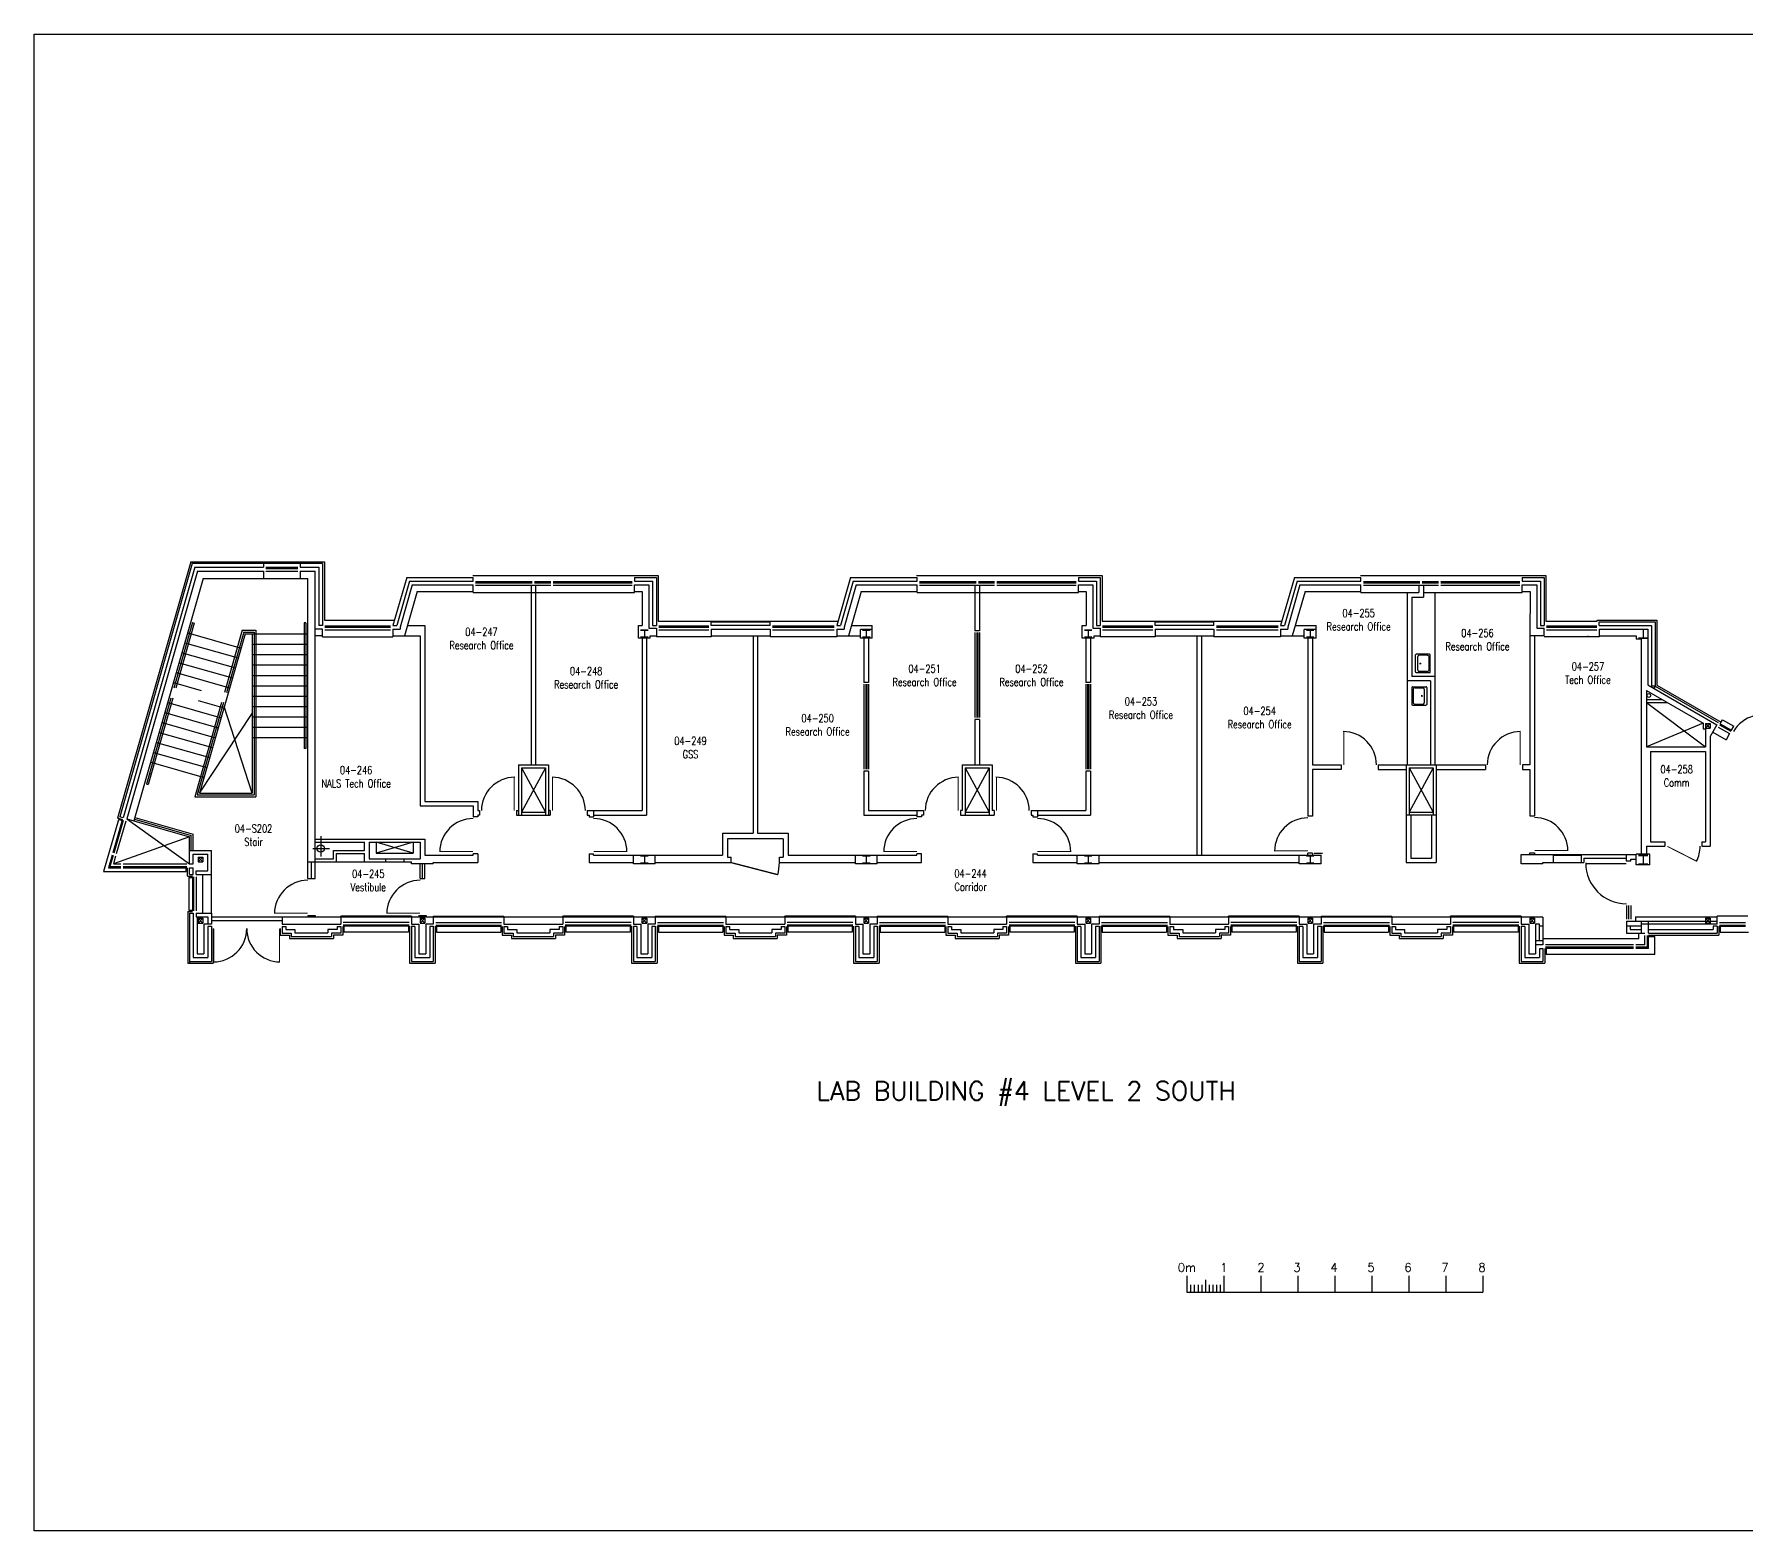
# Model space of a CAD drawing. Extents: x 11182 to 734459, y -1391328 to 152085.
# Drawn here: x 232683 to 278979, y -151485 to -111038 of the extents above; entities that cross this region are included whole.
import ezdxf
from ezdxf.enums import TextEntityAlignment as Align

# ---------------------------------------------------------------- set-up
doc = ezdxf.new("R2010")
doc.units = 0
doc.header["$LTSCALE"] = 500
doc.header["$MEASUREMENT"] = 0
doc.layers.get('0').update_dxf_attribs({"linetype": 'CONTINUOUS'})
doc.layers.add('0_Defpoints', color=106, linetype='CONTINUOUS', plot=False)
for name, color, linetype in [('0_room_data', 7, 'CONTINUOUS'), ('0_text', 7, 'CONTINUOUS'), ('1_Wall_Exist', 251, 'CONTINUOUS'), ('3_Text', 7, 'CONTINUOUS')]:
    doc.layers.add(name, color=color, linetype=linetype)
doc.styles.add('1_200', font='simplex.shx', dxfattribs={"width": 0.75, "height": 460})
doc.styles.get("Standard").update_dxf_attribs({"font": 'ROMANS', "height": 200})

# ---------------------------------------------------------------- blocks, each defined once
blk = doc.blocks.new('room_data')
at = {"layer": '3_Text', "style": '1_200', "width": 0.75}
for tag, p in [('ROOMNUM', (0, 0)), ('ROOMUSE', (0, -575))]:
    blk.add_attdef(tag, text='', height=345, dxfattribs=at).set_placement(p, align=Align.MIDDLE_CENTER)

msp = doc.modelspace()

# ---------------------------------------------------------------- linework, layer by layer
for p, q in [((263845, -144592), (263845, -145038)), ((263945, -144838), (263945, -145038)), ((264045, -144838), (264045, -145038)), ((264145, -144838), (264145, -145038)), ((264245, -144838), (264245, -145038)), ((264345, -144706), (264345, -145038)), ((264445, -144838), (264445, -145038)), ((264545, -144838), (264545, -145038)), ((264645, -144838), (264645, -145038)), ((264745, -144838), (264745, -145038)), ((264845, -144592), (264845, -145038)), ((265845, -144592), (265845, -145038)), ((266845, -144592), (266845, -145038)), ((267845, -144592), (267845, -145038)), ((268845, -144592), (268845, -145038)), ((269845, -144592), (269845, -145038)), ((270845, -144592), (270845, -145038)), ((271845, -144592), (271845, -145038)), ((263845, -145038), (271845, -145038))]:
    msp.add_line(p, q)
at = {"layer": '0_Defpoints'}
msp.add_line((232683, -111038), (349007, -111038), dxfattribs=at)
msp.add_lwpolyline([(349007, -151485), (232683, -151485), (232683, -111038)], dxfattribs=at)
at = {"layer": '1_Wall_Exist'}
for p, q in [((236912, -125295), (234931, -132225)), ((236949, -125345), (234992, -132191)), ((237025, -125445), (235089, -132218)), ((236912, -125295), (240526, -125295)), ((240476, -125345), (236941, -125345)), ((237025, -125445), (238876, -125445)), ((238876, -125345), (238876, -125445)), ((238940, -125445), (239812, -125445)), ((239876, -125345), (239876, -125445)), ((239876, -125445), (240376, -125445)), ((240376, -125445), (240376, -127021)), ((240476, -125345), (240476, -127021)), ((240526, -125295), (240526, -126870)), ((237100, -125545), (235185, -132246)), ((237251, -125745), (235377, -132301)), ((237100, -125545), (238876, -125545)), ((237251, -125745), (240076, -125745)), ((238876, -125545), (238876, -125745)), ((238940, -125475), (239812, -125475)), ((238940, -125545), (239812, -125545)), ((239876, -125545), (240276, -125545)), ((239876, -125545), (239876, -125745)), ((240076, -133855), (240076, -125745)), ((240276, -133855), (240276, -125545)), ((242751, -125720), (242379, -127021)), ((242826, -125820), (242483, -127021)), ((242901, -125920), (242576, -127059)), ((242751, -125720), (244550, -125720)), ((242826, -125820), (244550, -125820)), ((242901, -125920), (244550, -125920)), ((244536, -125670), (249551, -125670)), ((244550, -125820), (244550, -125720)), ((244550, -126125), (244550, -125920)), ((244614, -125831), (246144, -125831)), ((244614, -125861), (246144, -125861)), ((246208, -125831), (246644, -125831)), ((246208, -125861), (246644, -125861)), ((246708, -125831), (248847, -125831)), ((246708, -125861), (248847, -125861)), ((248911, -125720), (249501, -125720)), ((248911, -125720), (248911, -125820)), ((248911, -125820), (249401, -125820)), ((248911, -125920), (249301, -125920)), ((248911, -126125), (248911, -125920)), ((249301, -125920), (249301, -127091)), ((249401, -125820), (249401, -127021)), ((249501, -125720), (249501, -127021)), ((249551, -125670), (249551, -126901)), ((254751, -125720), (254379, -127021)), ((254826, -125820), (254483, -127021)), ((254901, -125920), (254576, -127059)), ((254751, -125720), (256550, -125720)), ((254826, -125820), (256550, -125820)), ((254901, -125920), (256550, -125920)), ((256536, -125670), (261551, -125670)), ((256550, -125820), (256550, -125720)), ((256550, -126125), (256550, -125920)), ((256614, -125831), (258144, -125831)), ((256614, -125861), (258144, -125861)), ((258208, -125831), (258644, -125831)), ((258208, -125861), (258644, -125861)), ((258708, -125831), (260847, -125831)), ((258708, -125861), (260847, -125861)), ((260911, -125720), (260911, -125820)), ((260911, -125720), (261501, -125720)), ((260911, -125820), (261401, -125820)), ((260911, -126125), (260911, -125920)), ((260911, -125920), (261301, -125920)), ((261301, -125920), (261301, -127091)), ((261401, -125820), (261401, -127021)), ((261501, -125720), (261501, -127021)), ((261551, -125670), (261551, -126901)), ((266751, -125720), (266379, -127021)), ((266826, -125820), (266483, -127021)), ((266901, -125920), (266576, -127059)), ((266751, -125720), (268550, -125720)), ((266826, -125820), (268550, -125820)), ((266901, -125920), (268550, -125920)), ((268536, -125670), (273551, -125670)), ((268550, -125820), (268550, -125720)), ((268550, -126125), (268550, -125920)), ((268614, -125831), (270144, -125831)), ((268614, -125861), (270144, -125861)), ((270208, -125831), (270644, -125831)), ((270208, -125861), (270644, -125861)), ((270708, -125831), (272847, -125831)), ((270708, -125861), (272847, -125861)), ((272911, -125720), (272911, -125820)), ((272911, -125720), (273501, -125720)), ((272911, -125820), (273401, -125820)), ((272911, -126125), (272911, -125920)), ((272911, -125920), (273301, -125920)), ((273301, -125920), (273301, -127091)), ((273401, -125820), (273401, -127021)), ((273501, -125720), (273501, -127021)), ((273551, -125670), (273551, -126901)), ((243037, -126100), (242694, -127300)), ((243037, -126100), (244550, -126100)), ((244550, -126125), (248911, -126125)), ((244614, -125931), (246644, -125931)), ((246114, -125931), (246114, -130785)), ((246238, -125931), (246238, -130785)), ((246708, -125931), (248847, -125931)), ((248911, -126100), (249121, -126100)), ((249121, -126100), (249121, -127022)), ((255037, -126100), (254694, -127300)), ((255037, -126100), (256550, -126100)), ((256550, -126125), (260911, -126125)), ((256614, -125931), (258644, -125931)), ((258114, -125931), (258114, -127158)), ((258238, -125931), (258238, -127158)), ((258708, -125931), (260847, -125931)), ((260911, -126100), (261121, -126100)), ((261121, -126100), (261121, -127022)), ((267037, -126100), (266694, -127300)), ((267037, -126100), (268550, -126100)), ((268550, -126125), (270114, -126125)), ((268614, -125931), (270644, -125931)), ((269801, -126125), (269801, -130785)), ((269925, -126249), (269925, -128393)), ((269925, -126249), (270238, -126249)), ((270114, -125931), (270114, -126125)), ((270238, -125931), (270238, -126249)), ((270238, -126125), (272911, -126125)), ((270551, -126125), (270551, -130785)), ((270708, -125931), (272847, -125931)), ((272911, -126100), (273121, -126100)), ((273121, -126100), (273119, -127300)), ((236961, -126940), (236456, -128709)), ((237010, -126954), (236506, -128714)), ((236831, -127215), (238273, -127627)), ((236961, -126940), (237010, -126954)), ((238382, -127245), (237153, -131545)), ((238307, -127145), (237825, -128830)), ((238345, -127195), (237876, -128834)), ((238307, -127145), (238676, -127145)), ((238345, -127195), (238626, -127195)), ((238382, -127245), (240076, -127245)), ((238576, -127245), (238576, -131545)), ((238626, -127195), (238626, -131595)), ((238676, -127145), (238676, -131645)), ((239976, -126945), (239976, -130345)), ((240026, -126945), (239976, -126945)), ((240026, -126945), (240026, -130345)), ((240476, -127120), (240276, -127120)), ((240476, -127300), (240276, -127300)), ((240476, -127021), (240376, -127021)), ((240476, -127325), (240476, -127120)), ((240526, -126870), (242422, -126870)), ((240540, -127031), (242312, -127031)), ((240540, -127061), (242312, -127061)), ((240540, -127131), (242312, -127131)), ((242376, -127120), (242576, -127120)), ((242376, -127120), (242376, -127325)), ((242376, -127300), (243114, -127300)), ((242379, -127021), (242483, -127021)), ((242576, -127059), (242576, -127120)), ((242774, -127022), (243238, -127022)), ((243114, -127300), (243114, -131895)), ((243238, -127022), (243238, -131771)), ((249017, -127363), (249017, -127022)), ((249017, -127022), (249121, -127022)), ((249278, -127143), (249074, -127143)), ((249278, -127153), (249074, -127153)), ((249176, -127143), (249176, -127347)), ((249301, -127091), (249501, -127091)), ((249335, -127300), (249501, -127300)), ((249335, -127363), (249335, -127300)), ((249401, -127021), (249501, -127021)), ((249501, -127091), (249501, -127325)), ((249551, -126901), (254413, -126901)), ((249565, -127031), (250922, -127031)), ((249565, -127061), (250922, -127061)), ((249565, -127131), (250922, -127131)), ((250986, -127021), (250986, -126920)), ((250986, -126920), (252576, -126920)), ((252576, -127021), (250986, -127021)), ((250986, -127120), (252576, -127120)), ((250986, -127120), (250986, -127325)), ((250986, -127300), (252576, -127300)), ((252114, -127300), (252114, -132631)), ((252238, -127300), (252238, -132631)), ((252576, -127021), (252576, -126920)), ((252576, -127120), (252576, -127325)), ((252640, -127031), (254312, -127031)), ((252640, -127061), (254312, -127061)), ((252640, -127131), (254312, -127131)), ((254376, -127120), (254576, -127120)), ((254376, -127120), (254376, -127325)), ((254376, -127300), (255017, -127300)), ((254379, -127021), (254483, -127021)), ((254576, -127059), (254576, -127120)), ((254774, -127022), (255335, -127022)), ((255335, -127127), (255017, -127127)), ((255017, -127363), (255017, -127127)), ((255278, -127143), (255074, -127143)), ((255278, -127153), (255074, -127153)), ((255176, -127143), (255176, -127347)), ((255335, -127363), (255335, -127022)), ((258238, -127158), (258114, -127158)), ((258114, -127208), (258114, -129508)), ((258161, -127208), (258161, -129508)), ((258191, -127208), (258191, -129508)), ((258238, -127208), (258238, -129508)), ((261017, -127022), (261121, -127022)), ((261017, -127363), (261017, -127022)), ((261278, -127143), (261074, -127143)), ((261278, -127153), (261074, -127153)), ((261176, -127143), (261176, -127347)), ((261301, -127091), (261501, -127091)), ((261335, -127363), (261335, -127300)), ((261335, -127300), (261501, -127300)), ((261401, -127021), (261501, -127021)), ((261501, -127091), (261501, -127325)), ((261551, -126901), (266413, -126901)), ((261565, -127031), (262922, -127031)), ((261565, -127061), (262922, -127061)), ((261565, -127131), (262922, -127131)), ((262986, -126920), (264576, -126920)), ((262986, -127021), (262986, -126920)), ((264576, -127021), (262986, -127021)), ((262986, -127120), (262986, -127325)), ((262986, -127120), (264576, -127120)), ((262986, -127300), (264576, -127300)), ((264114, -127300), (264114, -133227)), ((264238, -127300), (264238, -133227)), ((264576, -127021), (264576, -126920)), ((264576, -127120), (264576, -127325)), ((264640, -127031), (266312, -127031)), ((264640, -127061), (266312, -127061)), ((264640, -127131), (266312, -127131)), ((266376, -127120), (266576, -127120)), ((266376, -127120), (266376, -127325)), ((266376, -127300), (267017, -127300)), ((266379, -127021), (266483, -127021)), ((266576, -127059), (266576, -127120)), ((266774, -127022), (267335, -127022)), ((267017, -127363), (267017, -127127)), ((267335, -127127), (267017, -127127)), ((267278, -127143), (267074, -127143)), ((267278, -127153), (267074, -127153)), ((267176, -127143), (267176, -127347)), ((267335, -127363), (267335, -127022)), ((273119, -127300), (273119, -130785)), ((273501, -127300), (273119, -127300)), ((273243, -127300), (273243, -132161)), ((273301, -127091), (273501, -127091)), ((273401, -127021), (273501, -127021)), ((273501, -127300), (273501, -127091)), ((273551, -126901), (274936, -126901)), ((273565, -127031), (274922, -127031)), ((273565, -127061), (274922, -127061)), ((273565, -127131), (274922, -127131)), ((274686, -127300), (274686, -127325)), ((274936, -126870), (276551, -126870)), ((274936, -126901), (274936, -126870)), ((274986, -127020), (274986, -126920)), ((274986, -126920), (276501, -126920)), ((274986, -127020), (276401, -127020)), ((274986, -127120), (276303, -127120)), ((274986, -127120), (274986, -127325)), ((274986, -127300), (275992, -127300)), ((275992, -127300), (275992, -127386)), ((276303, -127130), (276049, -127130)), ((276176, -127120), (276176, -127370)), ((276301, -127120), (276301, -128617)), ((276401, -127020), (276401, -128659)), ((276501, -126920), (276501, -128659)), ((276551, -126870), (276551, -128630)), ((236677, -127753), (238119, -128166)), ((236754, -127484), (238196, -127896)), ((238576, -127525), (240076, -127525)), ((240476, -127325), (242376, -127325)), ((249335, -127363), (249017, -127363)), ((249278, -127337), (249074, -127337)), ((249278, -127347), (249074, -127347)), ((249114, -127363), (249114, -132021)), ((249238, -127363), (249238, -132145)), ((250986, -127325), (249501, -127325)), ((254376, -127325), (252576, -127325)), ((255335, -127363), (255017, -127363)), ((255278, -127337), (255074, -127337)), ((255278, -127347), (255074, -127347)), ((255114, -127363), (255114, -128554)), ((255238, -127363), (255238, -128554)), ((261335, -127363), (261017, -127363)), ((261278, -127337), (261074, -127337)), ((261278, -127347), (261074, -127347)), ((261114, -127363), (261114, -128554)), ((261238, -127363), (261238, -128554)), ((262986, -127325), (261501, -127325)), ((266376, -127325), (264576, -127325)), ((267335, -127363), (267017, -127363)), ((267278, -127337), (267074, -127337)), ((267278, -127347), (267074, -127347)), ((267114, -127363), (267114, -132169)), ((267238, -127363), (267238, -130785)), ((274986, -127325), (273501, -127325)), ((276121, -127386), (275992, -127386)), ((276303, -127360), (276049, -127360)), ((276303, -127370), (276049, -127370)), ((276121, -127386), (276121, -133202)), ((236600, -128023), (238042, -128435)), ((238576, -127805), (240076, -127805)), ((238576, -128085), (240076, -128085)), ((270025, -128273), (270025, -127813)), ((270405, -127793), (270045, -127793)), ((270090, -128228), (270090, -127858)), ((270340, -127823), (270125, -127823)), ((270135, -128043), (270175, -128043)), ((270155, -128063), (270155, -128023)), ((270395, -128208), (270395, -127878)), ((270425, -128273), (270425, -127813)), ((236446, -128561), (237191, -128774)), ((236523, -128292), (237965, -128704)), ((238576, -128365), (240076, -128365)), ((238576, -128645), (240076, -128645)), ((255238, -128554), (255114, -128554)), ((255114, -128604), (255114, -130904)), ((255161, -128604), (255161, -130904)), ((255191, -128604), (255191, -130904)), ((255238, -128604), (255238, -130904)), ((261238, -128554), (261114, -128554)), ((261114, -128604), (261114, -130904)), ((261161, -128604), (261161, -130904)), ((261191, -128604), (261191, -130904)), ((261238, -128604), (261238, -130904)), ((270427, -128517), (269801, -128517)), ((270551, -128393), (269925, -128393)), ((269927, -128692), (269927, -129152)), ((269947, -128672), (270307, -128672)), ((270012, -128702), (270227, -128702)), ((270405, -128293), (270045, -128293)), ((270340, -128263), (270125, -128263)), ((270327, -128692), (270327, -129152)), ((270427, -128517), (270427, -130785)), ((276301, -128617), (278174, -129699)), ((276501, -128659), (276401, -128659)), ((276501, -128659), (276469, -128714)), ((276501, -128659), (278206, -129643)), ((276551, -128630), (278286, -129632)), ((236379, -128979), (235714, -131305)), ((236429, -128983), (235762, -131319)), ((236292, -129099), (237734, -129512)), ((237748, -129099), (237021, -131645)), ((237799, -129103), (237087, -131595)), ((237114, -129043), (237811, -129243)), ((238576, -128925), (240076, -128925)), ((269957, -128757), (269957, -129087)), ((270012, -129142), (270227, -129142)), ((270217, -128922), (270177, -128922)), ((270197, -128902), (270197, -128942)), ((270262, -128737), (270262, -129107)), ((276268, -128771), (276268, -130297)), ((276268, -128771), (277804, -129658)), ((276268, -129021), (276701, -129021)), ((276268, -129101), (276839, -129101)), ((276268, -129101), (277868, -130297)), ((236215, -129369), (237657, -129781)), ((237153, -131545), (238576, -129395)), ((238576, -131545), (237821, -129207)), ((238576, -129205), (240076, -129205)), ((238576, -129485), (240076, -129485)), ((258238, -129558), (258114, -129558)), ((258114, -129558), (258114, -130785)), ((258238, -129558), (258238, -130785)), ((269947, -129172), (270307, -129172)), ((278261, -129675), (278326, -129563)), ((278326, -129563), (278631, -129738)), ((236061, -129907), (237504, -130319)), ((236138, -129638), (237580, -130050)), ((238576, -129765), (240076, -129765)), ((238576, -130045), (240076, -130045)), ((277804, -129658), (276268, -130297)), ((277804, -129658), (277804, -129808)), ((277804, -129808), (277868, -129808)), ((277862, -129664), (277990, -129792)), ((277990, -129664), (277862, -129792)), ((277862, -129664), (277990, -129664)), ((277862, -129664), (277862, -129792)), ((277862, -129792), (277990, -129792)), ((277868, -129808), (277868, -130297)), ((277990, -129664), (277990, -129792)), ((278174, -129699), (277992, -130014)), ((277992, -130014), (277992, -132985)), ((278059, -129898), (278419, -130105)), ((278211, -129762), (278516, -129937)), ((278246, -129701), (278551, -129877)), ((278261, -129675), (278566, -129851)), ((278516, -129937), (278419, -130105)), ((278566, -129851), (278631, -129738)), ((235907, -130446), (237350, -130858)), ((235984, -130176), (237427, -130589)), ((240026, -130345), (239976, -130345)), ((276268, -130297), (277868, -130297)), ((276376, -130421), (277868, -130421)), ((276376, -130421), (276376, -132861)), ((277868, -130421), (277868, -132861)), ((235796, -131017), (235844, -131031)), ((235830, -130715), (237273, -131127)), ((245771, -130785), (245771, -132145)), ((245771, -130785), (246581, -130785)), ((245851, -130865), (246501, -130865)), ((246501, -130865), (245851, -132065)), ((245851, -130865), (246501, -132065)), ((245851, -130865), (245851, -132145)), ((246501, -130865), (246501, -132145)), ((246581, -130785), (246581, -132145)), ((255238, -130954), (255114, -130954)), ((255114, -130954), (255114, -132145)), ((255238, -130954), (255238, -132021)), ((257771, -130785), (258581, -130785)), ((257771, -130785), (257771, -132021)), ((257851, -130865), (257851, -132145)), ((257851, -130865), (258501, -132065)), ((258501, -130865), (257851, -132065)), ((257851, -130865), (258501, -130865)), ((258501, -130865), (258501, -132145)), ((258581, -130785), (258581, -132021)), ((261114, -130954), (261114, -132021)), ((261238, -130954), (261114, -130954)), ((261238, -130954), (261238, -132145)), ((267238, -130785), (268019, -130785)), ((267238, -130909), (267238, -132169)), ((268019, -130909), (267238, -130909)), ((268019, -130785), (268019, -130909)), ((269019, -130785), (269019, -130909)), ((269019, -130785), (271914, -130785)), ((269019, -130909), (269771, -130909)), ((269771, -130785), (269771, -133427)), ((269851, -130865), (270501, -130865)), ((270501, -130865), (269851, -132065)), ((269851, -130865), (270501, -132065)), ((269851, -130865), (269851, -132145)), ((270501, -130865), (270501, -132145)), ((270581, -130785), (270581, -133427)), ((270581, -130909), (271914, -130909)), ((271914, -130785), (271914, -130909)), ((272914, -130785), (272914, -130909)), ((273119, -130785), (272914, -130785)), ((272914, -130909), (273119, -130909)), ((273119, -130909), (273119, -132161)), ((235714, -131305), (235762, -131319)), ((237021, -131645), (238676, -131645)), ((237087, -131595), (238626, -131595)), ((237153, -131545), (238576, -131545)), ((243114, -131895), (244547, -131895)), ((243238, -131771), (244671, -131771)), ((244547, -131895), (244547, -132186)), ((244671, -131771), (244671, -132021)), ((234956, -132269), (234557, -133663)), ((235057, -132276), (234804, -133163)), ((235086, -132284), (234833, -133171)), ((235154, -132304), (234900, -133191)), ((235075, -132267), (234931, -132225)), ((235065, -132300), (234956, -132269)), ((235089, -132218), (234992, -132191)), ((235185, -132246), (235377, -132301)), ((235185, -132246), (236876, -133463)), ((235377, -132301), (236876, -132730)), ((235391, -132253), (236926, -132692)), ((235404, -132205), (236976, -132654)), ((244671, -132186), (244547, -132186)), ((244671, -132021), (244721, -132021)), ((244721, -132145), (244671, -132145)), ((244671, -132145), (244671, -132186)), ((244721, -132021), (244721, -132145)), ((245721, -132021), (245721, -132145)), ((245721, -132021), (245771, -132021)), ((245721, -132145), (246631, -132145)), ((245851, -132065), (246501, -132065)), ((246631, -132021), (246581, -132021)), ((246631, -132021), (246631, -132145)), ((247631, -132021), (249114, -132021)), ((247631, -132021), (247631, -132145)), ((247631, -132145), (247681, -132145)), ((247681, -132145), (247681, -132186)), ((247681, -132186), (247805, -132186)), ((247805, -132021), (247805, -132186)), ((247805, -132145), (249238, -132145)), ((255114, -132145), (256547, -132145)), ((255238, -132021), (256721, -132021)), ((256547, -132021), (256547, -132186)), ((256671, -132186), (256547, -132186)), ((256671, -132145), (256671, -132186)), ((256721, -132145), (256671, -132145)), ((256721, -132021), (256721, -132145)), ((257721, -132021), (257721, -132145)), ((257771, -132021), (257721, -132021)), ((257721, -132145), (258631, -132145)), ((257851, -132065), (258501, -132065)), ((258631, -132021), (258581, -132021)), ((258631, -132021), (258631, -132145)), ((259631, -132021), (259631, -132145)), ((259631, -132021), (261114, -132021)), ((259631, -132145), (259681, -132145)), ((259681, -132145), (259681, -132186)), ((259681, -132186), (259805, -132186)), ((259805, -132021), (259805, -132186)), ((259805, -132145), (261238, -132145)), ((267238, -132169), (267114, -132169)), ((270581, -132145), (269771, -132145)), ((269851, -132065), (270501, -132065)), ((269895, -132145), (269895, -133303)), ((270457, -132145), (270457, -133303)), ((273119, -132161), (273243, -132161)), ((236876, -132730), (234822, -133463)), ((236876, -133463), (236876, -132730)), ((236926, -133095), (236926, -132692)), ((236976, -133095), (236976, -132654)), ((240276, -132795), (243238, -132795)), ((240426, -132711), (240426, -133260)), ((243238, -132795), (243238, -133227)), ((251286, -132631), (252114, -132631)), ((251286, -132631), (251286, -133227)), ((252926, -132783), (251426, -132783)), ((251426, -132783), (251426, -133283)), ((252238, -132631), (253066, -132631)), ((252926, -132783), (252926, -133283)), ((253066, -132631), (253066, -133227)), ((276376, -132861), (276768, -132861)), ((276768, -132861), (276768, -132985)), ((277768, -132861), (277868, -132861)), ((277768, -132861), (277768, -132985)), ((234786, -133225), (234690, -133563)), ((234815, -133233), (234729, -133533)), ((234882, -133252), (234822, -133463)), ((236876, -133095), (237476, -133095)), ((236976, -133463), (236976, -133195)), ((236976, -133195), (237376, -133195)), ((237112, -133281), (237112, -133409)), ((237112, -133281), (237240, -133281)), ((237240, -133281), (237112, -133409)), ((237112, -133281), (237240, -133409)), ((237240, -133281), (237240, -133409)), ((237376, -133645), (237376, -133195)), ((237476, -133745), (237476, -133095)), ((240213, -133045), (240666, -133045)), ((240276, -132875), (241614, -132875)), ((240276, -133327), (240776, -133327)), ((240776, -133102), (241614, -133102)), ((240776, -133327), (240776, -133102)), ((240856, -133182), (241614, -133182)), ((240856, -133407), (240856, -133182)), ((241614, -133102), (241614, -132875)), ((241614, -133407), (241614, -133182)), ((241738, -132875), (241738, -133327)), ((241738, -132875), (243114, -132875)), ((241738, -133327), (243114, -133327)), ((241926, -132875), (241926, -133175)), ((242926, -133175), (241926, -132875)), ((242926, -132875), (241926, -133175)), ((241926, -133175), (242926, -133175)), ((242176, -133327), (242176, -133407)), ((242676, -133327), (242676, -133407)), ((242926, -132875), (242926, -133175)), ((243114, -132875), (243114, -133327)), ((243238, -133227), (244547, -133227)), ((244671, -133186), (244547, -133186)), ((244547, -133227), (244547, -133186)), ((244671, -133186), (244671, -133427)), ((247681, -133186), (247681, -133427)), ((247681, -133186), (247805, -133186)), ((247805, -133227), (247805, -133186)), ((247805, -133227), (251286, -133227)), ((248881, -133463), (248881, -133227)), ((249278, -133243), (249074, -133243)), ((249278, -133253), (249074, -133253)), ((249176, -133243), (249176, -133447)), ((249471, -133463), (249471, -133227)), ((251426, -133283), (251526, -133283)), ((251526, -133427), (251526, -133283)), ((252826, -133427), (252826, -133283)), ((252826, -133283), (252926, -133283)), ((253066, -133227), (256547, -133227)), ((254881, -133463), (254881, -133227)), ((255278, -133243), (255074, -133243)), ((255278, -133253), (255074, -133253)), ((255176, -133243), (255176, -133447)), ((255471, -133463), (255471, -133227)), ((256547, -133227), (256547, -133186)), ((256671, -133186), (256547, -133186)), ((256671, -133427), (256671, -133186)), ((259681, -133186), (259681, -133427)), ((259681, -133186), (259805, -133186)), ((259805, -133227), (259805, -133186)), ((259805, -133227), (267471, -133227)), ((260881, -133463), (260881, -133227)), ((261278, -133243), (261074, -133243)), ((261278, -133253), (261074, -133253)), ((261176, -133243), (261176, -133447)), ((261471, -133463), (261471, -133227)), ((266881, -133463), (266881, -133227)), ((267278, -133243), (267074, -133243)), ((267278, -133253), (267074, -133253)), ((267238, -133169), (267114, -133169)), ((267114, -133227), (267114, -133169)), ((267176, -133243), (267176, -133447)), ((267238, -133169), (267238, -133227)), ((267509, -133177), (267288, -133177)), ((267471, -133463), (267471, -133227)), ((269895, -133303), (270457, -133303)), ((272881, -133211), (275992, -133211)), ((272881, -133463), (272881, -133211)), ((273119, -133161), (273243, -133161)), ((273119, -133211), (273119, -133161)), ((273243, -133161), (273243, -133211)), ((273745, -133227), (273745, -133427)), ((273745, -133227), (274503, -133227)), ((274503, -133227), (274503, -133427)), ((274577, -133307), (275725, -133307)), ((274577, -133307), (274577, -133427)), ((275725, -133386), (275725, -133211)), ((275992, -133488), (275992, -133202)), ((276360, -133202), (275992, -133202)), ((276051, -133220), (276301, -133220)), ((276051, -133230), (276301, -133230)), ((276176, -133220), (276176, -133470)), ((276268, -132985), (276268, -133204)), ((276268, -132985), (276768, -132985)), ((276360, -133488), (276360, -133202)), ((277768, -132985), (277992, -132985)), ((234557, -133663), (236791, -133663)), ((234690, -133563), (235026, -133563)), ((234729, -133533), (235026, -133533)), ((234822, -133463), (235026, -133463)), ((235090, -133463), (236812, -133463)), ((235090, -133533), (236812, -133533)), ((235090, -133563), (236812, -133563)), ((236791, -133663), (236791, -133563)), ((236826, -133795), (236826, -133563)), ((236826, -133795), (236962, -133795)), ((236876, -133463), (236976, -133463)), ((236876, -133563), (236976, -133563)), ((236876, -133745), (236876, -133563)), ((236876, -133745), (236976, -133745)), ((236976, -133745), (236976, -133563)), ((237062, -133745), (237062, -133645)), ((237062, -133645), (237376, -133645)), ((237062, -133745), (237476, -133745)), ((237112, -133409), (237240, -133409)), ((237229, -133745), (237229, -134795)), ((237471, -134795), (237476, -133745)), ((240076, -133407), (242881, -133407)), ((240176, -133855), (240176, -133407)), ((242881, -133463), (242881, -133407)), ((243471, -133463), (242881, -133463)), ((243114, -133855), (243114, -133463)), ((243176, -133855), (243176, -133463)), ((243238, -133855), (243238, -133463)), ((243471, -133463), (243471, -133427)), ((243471, -133427), (244671, -133427)), ((247681, -133427), (248881, -133427)), ((249471, -133463), (248881, -133463)), ((249278, -133437), (249074, -133437)), ((249278, -133447), (249074, -133447)), ((249471, -133427), (251526, -133427)), ((252826, -133427), (254881, -133427)), ((255471, -133463), (254881, -133463)), ((255278, -133437), (255074, -133437)), ((255278, -133447), (255074, -133447)), ((255471, -133427), (256671, -133427)), ((259681, -133427), (260881, -133427)), ((261471, -133463), (260881, -133463)), ((261278, -133437), (261074, -133437)), ((261278, -133447), (261074, -133447)), ((261471, -133427), (266881, -133427)), ((267471, -133463), (266881, -133463)), ((267278, -133437), (267074, -133437)), ((267278, -133447), (267074, -133447)), ((269771, -133427), (270581, -133427)), ((273471, -133463), (272881, -133463)), ((273471, -133463), (273471, -133427)), ((273471, -133427), (274577, -133427)), ((275849, -133386), (275726, -133386)), ((275849, -133386), (275849, -133335)), ((275849, -133335), (275992, -133335)), ((276360, -133488), (275992, -133488)), ((276051, -133460), (276301, -133460)), ((276051, -133470), (276301, -133470)), ((236862, -133830), (236862, -134710)), ((236862, -133830), (236962, -133830)), ((236962, -133809), (236962, -134731)), ((236992, -133809), (236992, -134731)), ((237062, -133809), (237062, -134731)), ((240076, -133855), (240276, -133855)), ((243114, -133855), (243238, -133855)), ((236862, -134710), (236962, -134710)), ((275726, -134586), (275726, -134957)), ((275787, -134586), (275787, -134957)), ((275849, -134586), (275849, -134957)), ((236831, -134745), (236831, -136145)), ((236831, -134745), (236962, -134745)), ((236881, -134795), (236976, -134795)), ((236881, -134795), (236881, -136125)), ((236976, -134795), (236976, -135995)), ((237062, -134795), (237062, -134895)), ((237062, -134795), (237471, -134795)), ((237062, -134895), (237371, -134895)), ((237084, -134903), (237084, -135895)), ((237112, -134931), (237240, -135059)), ((237240, -134931), (237112, -135059)), ((237112, -134931), (237240, -134931)), ((237112, -134931), (237112, -135059)), ((237112, -135059), (237240, -135059)), ((237240, -134931), (237240, -135059)), ((237471, -135087), (237268, -135087)), ((237268, -135087), (237268, -135895)), ((237371, -134895), (237371, -135087)), ((237376, -135147), (237471, -135147)), ((237376, -135155), (237376, -135995)), ((237471, -134795), (237471, -135087)), ((273471, -134903), (237471, -134903)), ((237471, -134995), (239381, -134995)), ((237471, -135147), (237471, -136095)), ((239381, -134903), (239381, -135087)), ((239381, -135087), (240971, -135087)), ((239381, -135155), (239381, -135335)), ((239381, -135155), (239481, -135155)), ((239481, -135155), (239481, -135235)), ((240076, -134855), (240276, -134855)), ((240076, -134855), (240076, -134903)), ((240276, -134855), (240276, -134903)), ((240871, -135155), (240971, -135155)), ((240871, -135155), (240871, -135235)), ((242881, -134878), (240971, -134878)), ((240971, -134895), (240971, -134878)), ((240971, -134903), (240971, -135087)), ((240971, -135155), (240971, -135335)), ((241021, -135155), (241021, -135385)), ((242817, -135045), (241035, -135045)), ((242817, -135115), (241035, -135115)), ((242817, -135145), (241035, -135145)), ((241056, -135145), (241056, -135310)), ((242796, -135145), (242796, -135310)), ((242831, -135147), (242831, -136145)), ((242881, -134878), (242881, -135087)), ((242881, -135087), (243084, -135087)), ((242881, -135147), (242976, -135147)), ((242881, -135147), (242881, -136095)), ((242976, -135155), (242976, -135995)), ((243076, -134855), (243276, -134855)), ((243076, -134855), (243076, -134903)), ((243084, -135087), (243084, -135895)), ((243112, -134931), (243112, -135059)), ((243112, -134931), (243240, -134931)), ((243240, -134931), (243112, -135059)), ((243112, -134931), (243240, -135059)), ((243112, -135059), (243240, -135059)), ((243240, -134931), (243240, -135059)), ((243268, -135087), (243268, -135895)), ((243471, -135087), (243268, -135087)), ((243276, -134855), (243276, -134903)), ((243376, -135147), (243471, -135147)), ((243376, -135155), (243376, -135995)), ((243471, -134878), (243471, -135087)), ((243471, -134878), (245381, -134878)), ((243471, -135147), (243471, -136095)), ((243521, -135147), (243521, -136145)), ((243535, -135045), (245317, -135045)), ((243535, -135115), (245317, -135115)), ((243535, -135145), (245317, -135145)), ((243556, -135145), (243556, -135310)), ((245296, -135145), (245296, -135310)), ((245331, -135155), (245331, -135385)), ((245381, -134895), (245381, -134878)), ((245381, -134903), (245381, -135087)), ((245381, -135087), (246971, -135087)), ((245381, -135155), (245481, -135155)), ((245381, -135155), (245381, -135335)), ((245481, -135155), (245481, -135235)), ((246871, -135155), (246871, -135235)), ((246871, -135155), (246971, -135155)), ((246971, -134895), (246971, -134878)), ((248881, -134878), (246971, -134878)), ((246971, -134903), (246971, -135087)), ((246971, -135155), (246971, -135335)), ((247021, -135155), (247021, -135385)), ((248817, -135045), (247035, -135045)), ((248817, -135115), (247035, -135115)), ((248817, -135145), (247035, -135145)), ((247056, -135145), (247056, -135310)), ((248796, -135145), (248796, -135310)), ((248831, -135147), (248831, -136145)), ((248881, -134878), (248881, -135087)), ((248881, -135087), (249084, -135087)), ((248881, -135147), (248881, -136095)), ((248881, -135147), (248976, -135147)), ((248976, -135155), (248976, -135995)), ((249084, -135087), (249084, -135895)), ((249112, -134931), (249240, -135059)), ((249240, -134931), (249112, -135059)), ((249112, -134931), (249240, -134931)), ((249112, -134931), (249112, -135059)), ((249112, -135059), (249240, -135059)), ((249240, -134931), (249240, -135059)), ((249471, -135087), (249268, -135087)), ((249268, -135087), (249268, -135895)), ((249376, -135147), (249471, -135147)), ((249376, -135155), (249376, -135995)), ((249471, -134878), (251381, -134878)), ((249471, -134878), (249471, -135087)), ((249471, -135147), (249471, -136095)), ((249521, -135147), (249521, -136145)), ((249535, -135045), (251317, -135045)), ((249535, -135115), (251317, -135115)), ((249535, -135145), (251317, -135145)), ((249556, -135145), (249556, -135310)), ((251296, -135145), (251296, -135310)), ((251331, -135155), (251331, -135385)), ((251381, -134895), (251381, -134878)), ((251381, -134903), (251381, -135087)), ((251381, -135087), (252971, -135087)), ((251381, -135155), (251481, -135155)), ((251381, -135155), (251381, -135335)), ((251481, -135155), (251481, -135235)), ((252871, -135155), (252871, -135235)), ((252871, -135155), (252971, -135155)), ((254881, -134878), (252971, -134878)), ((252971, -134895), (252971, -134878)), ((252971, -134903), (252971, -135087)), ((252971, -135155), (252971, -135335)), ((253021, -135155), (253021, -135385)), ((254817, -135045), (253035, -135045)), ((254817, -135115), (253035, -135115)), ((254817, -135145), (253035, -135145)), ((253056, -135145), (253056, -135310)), ((254796, -135145), (254796, -135310)), ((254831, -135147), (254831, -136145)), ((254881, -134878), (254881, -135087)), ((254881, -135087), (255084, -135087)), ((254881, -135147), (254881, -136095)), ((254881, -135147), (254976, -135147)), ((254976, -135155), (254976, -135995)), ((255084, -135087), (255084, -135895)), ((255112, -134931), (255240, -135059)), ((255240, -134931), (255112, -135059)), ((255112, -134931), (255240, -134931)), ((255112, -134931), (255112, -135059)), ((255112, -135059), (255240, -135059)), ((255240, -134931), (255240, -135059)), ((255471, -135087), (255268, -135087)), ((255268, -135087), (255268, -135895)), ((255376, -135147), (255471, -135147)), ((255376, -135155), (255376, -135995)), ((255471, -134878), (257381, -134878)), ((255471, -134878), (255471, -135087)), ((255471, -135147), (255471, -136095)), ((255521, -135147), (255521, -136145)), ((255535, -135045), (257317, -135045)), ((255535, -135115), (257317, -135115)), ((255535, -135145), (257317, -135145)), ((255556, -135145), (255556, -135310)), ((257296, -135145), (257296, -135310)), ((257331, -135155), (257331, -135385)), ((257381, -134895), (257381, -134878)), ((257381, -134903), (257381, -135087)), ((257381, -135087), (258971, -135087)), ((257381, -135155), (257481, -135155)), ((257381, -135155), (257381, -135335)), ((257481, -135155), (257481, -135235)), ((258871, -135155), (258871, -135235)), ((258871, -135155), (258971, -135155)), ((260881, -134878), (258971, -134878)), ((258971, -134895), (258971, -134878)), ((258971, -134903), (258971, -135087)), ((258971, -135155), (258971, -135335)), ((259021, -135155), (259021, -135385)), ((260817, -135045), (259035, -135045)), ((260817, -135115), (259035, -135115)), ((260817, -135145), (259035, -135145)), ((259056, -135145), (259056, -135310)), ((260796, -135145), (260796, -135310)), ((260831, -135147), (260831, -136145)), ((260881, -134878), (260881, -135087)), ((260881, -135087), (261084, -135087)), ((260881, -135147), (260881, -136095)), ((260881, -135147), (260976, -135147)), ((260976, -135155), (260976, -135995)), ((261084, -135087), (261084, -135895)), ((261112, -134931), (261240, -135059)), ((261240, -134931), (261112, -135059)), ((261112, -134931), (261240, -134931)), ((261112, -134931), (261112, -135059)), ((261112, -135059), (261240, -135059)), ((261240, -134931), (261240, -135059)), ((261471, -135087), (261268, -135087)), ((261268, -135087), (261268, -135895)), ((261376, -135147), (261471, -135147)), ((261376, -135155), (261376, -135995)), ((261471, -134878), (263381, -134878)), ((261471, -134878), (261471, -135087)), ((261471, -135147), (261471, -136095)), ((261521, -135147), (261521, -136145)), ((261535, -135045), (263317, -135045)), ((261535, -135115), (263317, -135115)), ((261535, -135145), (263317, -135145)), ((261556, -135145), (261556, -135310)), ((263296, -135145), (263296, -135310)), ((263331, -135155), (263331, -135385)), ((263381, -134895), (263381, -134878)), ((263381, -134903), (263381, -135087)), ((263381, -135087), (264971, -135087)), ((263381, -135155), (263481, -135155)), ((263381, -135155), (263381, -135335)), ((263481, -135155), (263481, -135235)), ((264871, -135155), (264871, -135235)), ((264871, -135155), (264971, -135155)), ((266881, -134878), (264971, -134878)), ((264971, -134895), (264971, -134878)), ((264971, -134903), (264971, -135087)), ((264971, -135155), (264971, -135335)), ((265021, -135155), (265021, -135385)), ((266817, -135045), (265035, -135045)), ((266817, -135115), (265035, -135115)), ((266817, -135145), (265035, -135145)), ((265056, -135145), (265056, -135310)), ((266796, -135145), (266796, -135310)), ((266831, -135147), (266831, -136145)), ((266881, -134878), (266881, -135087)), ((266881, -135087), (267084, -135087)), ((266881, -135147), (266881, -136095)), ((266881, -135147), (266976, -135147)), ((266976, -135155), (266976, -135995)), ((267084, -135087), (267084, -135895)), ((267112, -134931), (267240, -135059)), ((267240, -134931), (267112, -135059)), ((267112, -134931), (267240, -134931)), ((267112, -134931), (267112, -135059)), ((267112, -135059), (267240, -135059)), ((267240, -134931), (267240, -135059)), ((267471, -135087), (267268, -135087)), ((267268, -135087), (267268, -135895)), ((267376, -135147), (267471, -135147)), ((267376, -135155), (267376, -135995)), ((267471, -134878), (269381, -134878)), ((267471, -134878), (267471, -135087)), ((267471, -135147), (267471, -136095)), ((267521, -135147), (267521, -136145)), ((267535, -135045), (269317, -135045)), ((267535, -135115), (269317, -135115)), ((267535, -135145), (269317, -135145)), ((267556, -135145), (267556, -135310)), ((269296, -135145), (269296, -135310)), ((269331, -135155), (269331, -135385)), ((269381, -134895), (269381, -134878)), ((269381, -134903), (269381, -135087)), ((269381, -135087), (270971, -135087)), ((269381, -135155), (269481, -135155)), ((269381, -135155), (269381, -135335)), ((269481, -135155), (269481, -135235)), ((270871, -135155), (270871, -135235)), ((270871, -135155), (270971, -135155)), ((272881, -134878), (270971, -134878)), ((270971, -134895), (270971, -134878)), ((270971, -134903), (270971, -135087)), ((270971, -135155), (270971, -135335)), ((271021, -135155), (271021, -135385)), ((272817, -135045), (271035, -135045)), ((272817, -135115), (271035, -135115)), ((272817, -135145), (271035, -135145)), ((271056, -135145), (271056, -135310)), ((272796, -135145), (272796, -135310)), ((272831, -135147), (272831, -136145)), ((272881, -134878), (272881, -135087)), ((272881, -135087), (273084, -135087)), ((272881, -135147), (272976, -135147)), ((272881, -135147), (272881, -136095)), ((272976, -135155), (272976, -135995)), ((273084, -135087), (273084, -135895)), ((273112, -134931), (273112, -135059)), ((273112, -134931), (273240, -134931)), ((273240, -134931), (273112, -135059)), ((273112, -134931), (273240, -135059)), ((273112, -135059), (273240, -135059)), ((273240, -134931), (273240, -135059)), ((273268, -135087), (273268, -135895)), ((273376, -135087), (273268, -135087)), ((273376, -135537), (273376, -135087)), ((273471, -135147), (273376, -135147)), ((273471, -134903), (273471, -135645)), ((275726, -135007), (275726, -135335)), ((275726, -135007), (275849, -135007)), ((276126, -135145), (275726, -135145)), ((275826, -135145), (275826, -135235)), ((275849, -135007), (275849, -135021)), ((276126, -135021), (275849, -135021)), ((275976, -134895), (278176, -134895)), ((275976, -134895), (275976, -135021)), ((276126, -135007), (276126, -135335)), ((276126, -135007), (278176, -135007)), ((276126, -135085), (278176, -135085)), ((276326, -135335), (276326, -135007)), ((277862, -134931), (277862, -135059)), ((277862, -134931), (277990, -134931)), ((277990, -134931), (277862, -135059)), ((277862, -134931), (277990, -135059)), ((277862, -135059), (277990, -135059)), ((277990, -134931), (277990, -135059)), ((278076, -135145), (278076, -135235)), ((278176, -135145), (278076, -135145)), ((278176, -135087), (278176, -134878)), ((279011, -134878), (278176, -134878)), ((278176, -135145), (278176, -135335)), ((278226, -135145), (278226, -135385)), ((278240, -135045), (278947, -135045)), ((278240, -135115), (278947, -135115)), ((278240, -135145), (278947, -135145)), ((278261, -135145), (278261, -135310)), ((237521, -135209), (237521, -136145)), ((239331, -135209), (239331, -135385)), ((239331, -135385), (239581, -135385)), ((239381, -135335), (239631, -135335)), ((239481, -135235), (239731, -135235)), ((239581, -135385), (239581, -135475)), ((239581, -135475), (240771, -135475)), ((239631, -135335), (239631, -135425)), ((239631, -135425), (240721, -135425)), ((239731, -135235), (239731, -135325)), ((239731, -135325), (240621, -135325)), ((240621, -135235), (240621, -135325)), ((240871, -135235), (240621, -135235)), ((240971, -135335), (240721, -135335)), ((240721, -135335), (240721, -135425)), ((240771, -135385), (240771, -135475)), ((241021, -135385), (240771, -135385)), ((242796, -135310), (241056, -135310)), ((243556, -135310), (245296, -135310)), ((245331, -135385), (245581, -135385)), ((245381, -135335), (245631, -135335)), ((245481, -135235), (245731, -135235)), ((245581, -135385), (245581, -135475)), ((245581, -135475), (246771, -135475)), ((245631, -135335), (245631, -135425)), ((245631, -135425), (246721, -135425)), ((245731, -135235), (245731, -135325)), ((245731, -135325), (246621, -135325)), ((246871, -135235), (246621, -135235)), ((246621, -135235), (246621, -135325)), ((246721, -135335), (246721, -135425)), ((246971, -135335), (246721, -135335)), ((247021, -135385), (246771, -135385)), ((246771, -135385), (246771, -135475)), ((248796, -135310), (247056, -135310)), ((249556, -135310), (251296, -135310)), ((251331, -135385), (251581, -135385)), ((251381, -135335), (251631, -135335)), ((251481, -135235), (251731, -135235)), ((251581, -135385), (251581, -135475)), ((251581, -135475), (252771, -135475)), ((251631, -135335), (251631, -135425)), ((251631, -135425), (252721, -135425)), ((251731, -135235), (251731, -135325)), ((251731, -135325), (252621, -135325)), ((252871, -135235), (252621, -135235)), ((252621, -135235), (252621, -135325)), ((252721, -135335), (252721, -135425)), ((252971, -135335), (252721, -135335)), ((252771, -135385), (252771, -135475)), ((253021, -135385), (252771, -135385)), ((254796, -135310), (253056, -135310)), ((255556, -135310), (257296, -135310)), ((257331, -135385), (257581, -135385)), ((257381, -135335), (257631, -135335)), ((257481, -135235), (257731, -135235)), ((257581, -135385), (257581, -135475)), ((257581, -135475), (258771, -135475)), ((257631, -135335), (257631, -135425)), ((257631, -135425), (258721, -135425)), ((257731, -135235), (257731, -135325)), ((257731, -135325), (258621, -135325)), ((258871, -135235), (258621, -135235)), ((258621, -135235), (258621, -135325)), ((258721, -135335), (258721, -135425)), ((258971, -135335), (258721, -135335)), ((258771, -135385), (258771, -135475)), ((259021, -135385), (258771, -135385)), ((260796, -135310), (259056, -135310)), ((261556, -135310), (263296, -135310)), ((263331, -135385), (263581, -135385)), ((263381, -135335), (263631, -135335)), ((263481, -135235), (263731, -135235)), ((263581, -135385), (263581, -135475)), ((263581, -135475), (264771, -135475)), ((263631, -135335), (263631, -135425)), ((263631, -135425), (264721, -135425)), ((263731, -135235), (263731, -135325)), ((263731, -135325), (264621, -135325)), ((264871, -135235), (264621, -135235)), ((264621, -135235), (264621, -135325)), ((264721, -135335), (264721, -135425)), ((264971, -135335), (264721, -135335)), ((264771, -135385), (264771, -135475)), ((265021, -135385), (264771, -135385)), ((266796, -135310), (265056, -135310)), ((267556, -135310), (269296, -135310)), ((269331, -135385), (269581, -135385)), ((269381, -135335), (269631, -135335)), ((269481, -135235), (269731, -135235)), ((269581, -135385), (269581, -135475)), ((269581, -135475), (270771, -135475)), ((269631, -135335), (269631, -135425)), ((269631, -135425), (270721, -135425)), ((269731, -135235), (269731, -135325)), ((269731, -135325), (270621, -135325)), ((270871, -135235), (270621, -135235)), ((270621, -135235), (270621, -135325)), ((270721, -135335), (270721, -135425)), ((270971, -135335), (270721, -135335)), ((270771, -135385), (270771, -135475)), ((271021, -135385), (270771, -135385)), ((272796, -135310), (271056, -135310)), ((273471, -135537), (273268, -135537)), ((273471, -135645), (273268, -135645)), ((276066, -135485), (273471, -135485)), ((275916, -135645), (273540, -135645)), ((275726, -135335), (276226, -135335)), ((275826, -135235), (276126, -135235)), ((276226, -135645), (275980, -135645)), ((276066, -135485), (276066, -135335)), ((276226, -135645), (276226, -135399)), ((276296, -135715), (276296, -135399)), ((276326, -135235), (278076, -135235)), ((276326, -135335), (278176, -135335)), ((276326, -135385), (278226, -135385)), ((276326, -135745), (276326, -135399)), ((276326, -135420), (276491, -135420)), ((276491, -135910), (276491, -135420)), ((278261, -135310), (279029, -135310)), ((236881, -136095), (237471, -136095)), ((236976, -135995), (237376, -135995)), ((237084, -135895), (237268, -135895)), ((242881, -136095), (243471, -136095)), ((242976, -135995), (243376, -135995)), ((243084, -135895), (243268, -135895)), ((248881, -136095), (249471, -136095)), ((248976, -135995), (249376, -135995)), ((249084, -135895), (249268, -135895)), ((254881, -136095), (255471, -136095)), ((254976, -135995), (255376, -135995)), ((255084, -135895), (255268, -135895)), ((260881, -136095), (261471, -136095)), ((260976, -135995), (261376, -135995)), ((261084, -135895), (261268, -135895)), ((266881, -136095), (267471, -136095)), ((266976, -135995), (267376, -135995)), ((267084, -135895), (267268, -135895)), ((272881, -136095), (273471, -136095)), ((272976, -135995), (273376, -135995)), ((273084, -135895), (273268, -135895)), ((273376, -135745), (273471, -135745)), ((273376, -135753), (273376, -135995)), ((273471, -135745), (273471, -136095)), ((273521, -135745), (273521, -136145)), ((275916, -135715), (273540, -135715)), ((275916, -135745), (273540, -135745)), ((273556, -135745), (273556, -135910)), ((276491, -135910), (273556, -135910)), ((276296, -135715), (275980, -135715)), ((276326, -135745), (275980, -135745)), ((236831, -136145), (237521, -136145)), ((242831, -136145), (243521, -136145)), ((248831, -136145), (249521, -136145)), ((254831, -136145), (255521, -136145)), ((260831, -136145), (261521, -136145)), ((266831, -136145), (267521, -136145)), ((272831, -136145), (273521, -136145))]:
    msp.add_line(p, q, dxfattribs=at)
for points, const_width in [([(268083, -130785), (268083, -129885)], 27), ([(272850, -130785), (272850, -129885)], 27), ([(245657, -132021), (245657, -131121)], 27), ([(246694, -132021), (246694, -131121)], 27), ([(257657, -132021), (257657, -131121)], 27), ([(258694, -132021), (258694, -131121)], 27), ([(244547, -133123), (243647, -133123)], 27), ([(247805, -133123), (248705, -133123)], 27), ([(256547, -133123), (255647, -133123)], 27), ([(259805, -133123), (260705, -133123)], 27), ([(267114, -133106), (266214, -133106)], 27), ([(273243, -133098), (274143, -133098)], 27), ([(276831, -132985), (277633, -133394)], 27), ([(251526, -133427), (252784, -133753)], 36.5), ([(275726, -133453), (274626, -133453)], 33), ([(240076, -134792), (239176, -134792)], 27), ([(243114, -134792), (242214, -134792)], 27), ([(237539, -135209), (237539, -136109)], 27), ([(239312, -135209), (239312, -136109)], 27)]:
    msp.add_lwpolyline(points, dxfattribs=dict(at, const_width=const_width))
for centre, radius in [((276334, -128910), 50), ((240426, -133045), 100)]:
    msp.add_circle(centre, radius, dxfattribs=at)
for centre, radius, start, end in [((270045, -127813), 20, 90.0007, 180.0007), ((270125, -127858), 35, 90.0007, 180.0007), ((270125, -128228), 35, 180.0007, 270.0007), ((270340, -127878), 55, 0.0007, 90.0007), ((270340, -128208), 55, 270.0007, 0.0007), ((270405, -127813), 20, 0.0007, 90.0007), ((269947, -128692), 20, 90.0007, 180.0007), ((270012, -128757), 55, 90.0007, 180.0007), ((270045, -128273), 20, 180.0007, 270.0007), ((270227, -128737), 35, 0.0007, 90.0007), ((270307, -128692), 20, 0.0007, 90.0007), ((270405, -128273), 20, 270.0007, 0.0007), ((269947, -129152), 20, 180.0007, 270.0007), ((270012, -129087), 55, 180.0007, 270.0007), ((270227, -129107), 35, 270.0007, 0.0007), ((270307, -129152), 20, 270.0007, 0.0007), ((279400, -130333), 900, 60, 150), ((268069, -130785), 900, 0, 90), ((272864, -130785), 900, 90, 180), ((245671, -132021), 900, 90, 180), ((246681, -132021), 900, 0, 90), ((257671, -132021), 900, 90, 180), ((258681, -132021), 900, 0, 90), ((244547, -133136), 900, 90, 180), ((247805, -133136), 900, 0, 90), ((256547, -133136), 900, 90, 180), ((259805, -133136), 900, 0, 90), ((267114, -133119), 900, 90, 180), ((273243, -133111), 900, 0, 90), ((276818, -132985), 900, 333.3819, 0), ((251526, -133427), 1300, 345.5008, 0), ((275726, -133436), 1100, 180, 270), ((240076, -134805), 900, 90, 180), ((243114, -134805), 900, 90, 180), ((237526, -135209), 900, 270, 0), ((239326, -135209), 900, 180, 270)]:
    msp.add_arc(centre, radius, start, end, dxfattribs=at)

# ---------------------------------------------------------------- block references
at = {"layer": '0_room_data', "xscale": 0.626945779901152, "yscale": 0.626945779901152, "zscale": 0.626945779901152}
for p, values in [((268487, -126682), {'ROOMNUM': '04-255', 'ROOMUSE': 'Research Office'}), ((244773, -127191), {'ROOMNUM': '04-247', 'ROOMUSE': 'Research Office'}), ((271700, -127221), {'ROOMNUM': '04-256', 'ROOMUSE': 'Research Office'}), ((247603, -128251), {'ROOMNUM': '04-248', 'ROOMUSE': 'Research Office'}), ((256752, -128185), {'ROOMNUM': '04-251', 'ROOMUSE': 'Research Office'}), ((259643, -128185), {'ROOMNUM': '04-252', 'ROOMUSE': 'Research Office'}), ((274686, -128124), {'ROOMNUM': '04-257', 'ROOMUSE': 'Tech Office'}), ((262602, -129070), {'ROOMNUM': '04-253', 'ROOMUSE': 'Research Office'}), ((253861, -129523), {'ROOMNUM': '04-250', 'ROOMUSE': 'Research Office'}), ((265811, -129328), {'ROOMNUM': '04-254', 'ROOMUSE': 'Research Office'}), ((250424, -130137), {'ROOMNUM': '04-249', 'ROOMUSE': 'GSS'}), ((241384, -130925), {'ROOMNUM': '04-246', 'ROOMUSE': 'NALS Tech Office'}), ((277085, -130904), {'ROOMNUM': '04-258', 'ROOMUSE': 'Comm'}), ((238610, -132506), {'ROOMNUM': '04-S202', 'ROOMUSE': 'Stair'}), ((241713, -133729), {'ROOMNUM': '04-245', 'ROOMUSE': 'Vestibule'}), ((257996, -133721), {'ROOMNUM': '04-244', 'ROOMUSE': 'Corridor'})]:
    msp.add_blockref('room_data', p, dxfattribs=at).add_auto_attribs(values)

# ---------------------------------------------------------------- texts
at = {"layer": '0_text'}
msp.add_text('LAB BUILDING #4 LEVEL 2 SOUTH', height=500, rotation=0, dxfattribs=at).set_placement((253830, -139845))
for s, p in [('0m', (263845, -144367)), ('1', (264845, -144367)), ('2', (265845, -144367)), ('3', (266821, -144367)), ('4', (267821, -144367)), ('5', (268821, -144367)), ('6', (269821, -144367)), ('7', (270821, -144367)), ('8', (271821, -144367))]:
    msp.add_text(s, height=231, rotation=0, dxfattribs=at).set_placement(p, align=Align.MIDDLE_CENTER)

doc.saveas('drawing.dxf')
